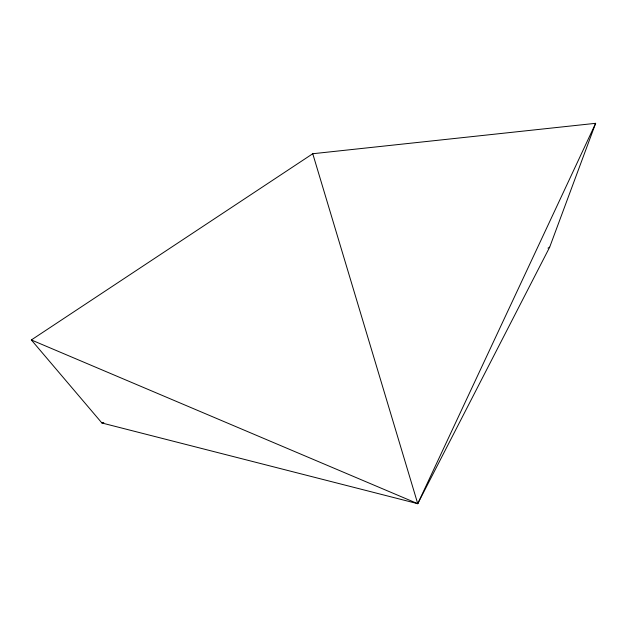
<?xml version="1.0" encoding="UTF-8"?>
<svg xmlns="http://www.w3.org/2000/svg" width="627" height="627" viewBox="0 0 627 627"><rect width="100%" height="100%" fill="white"/><g stroke="black" fill="none" stroke-linecap="round" stroke-linejoin="round"><path stroke-width="0.94" d="M549.675 247.163L595.65 123.315L312.755 153.733L31.35 339.952L101.903 422.982L417.747 503.685L549.675 247.163L547.982 248.135M31.35 339.952L417.747 503.685L595.65 123.315M101.903 422.982L103.808 422.551M312.755 153.733L417.747 503.685"/></g></svg>
